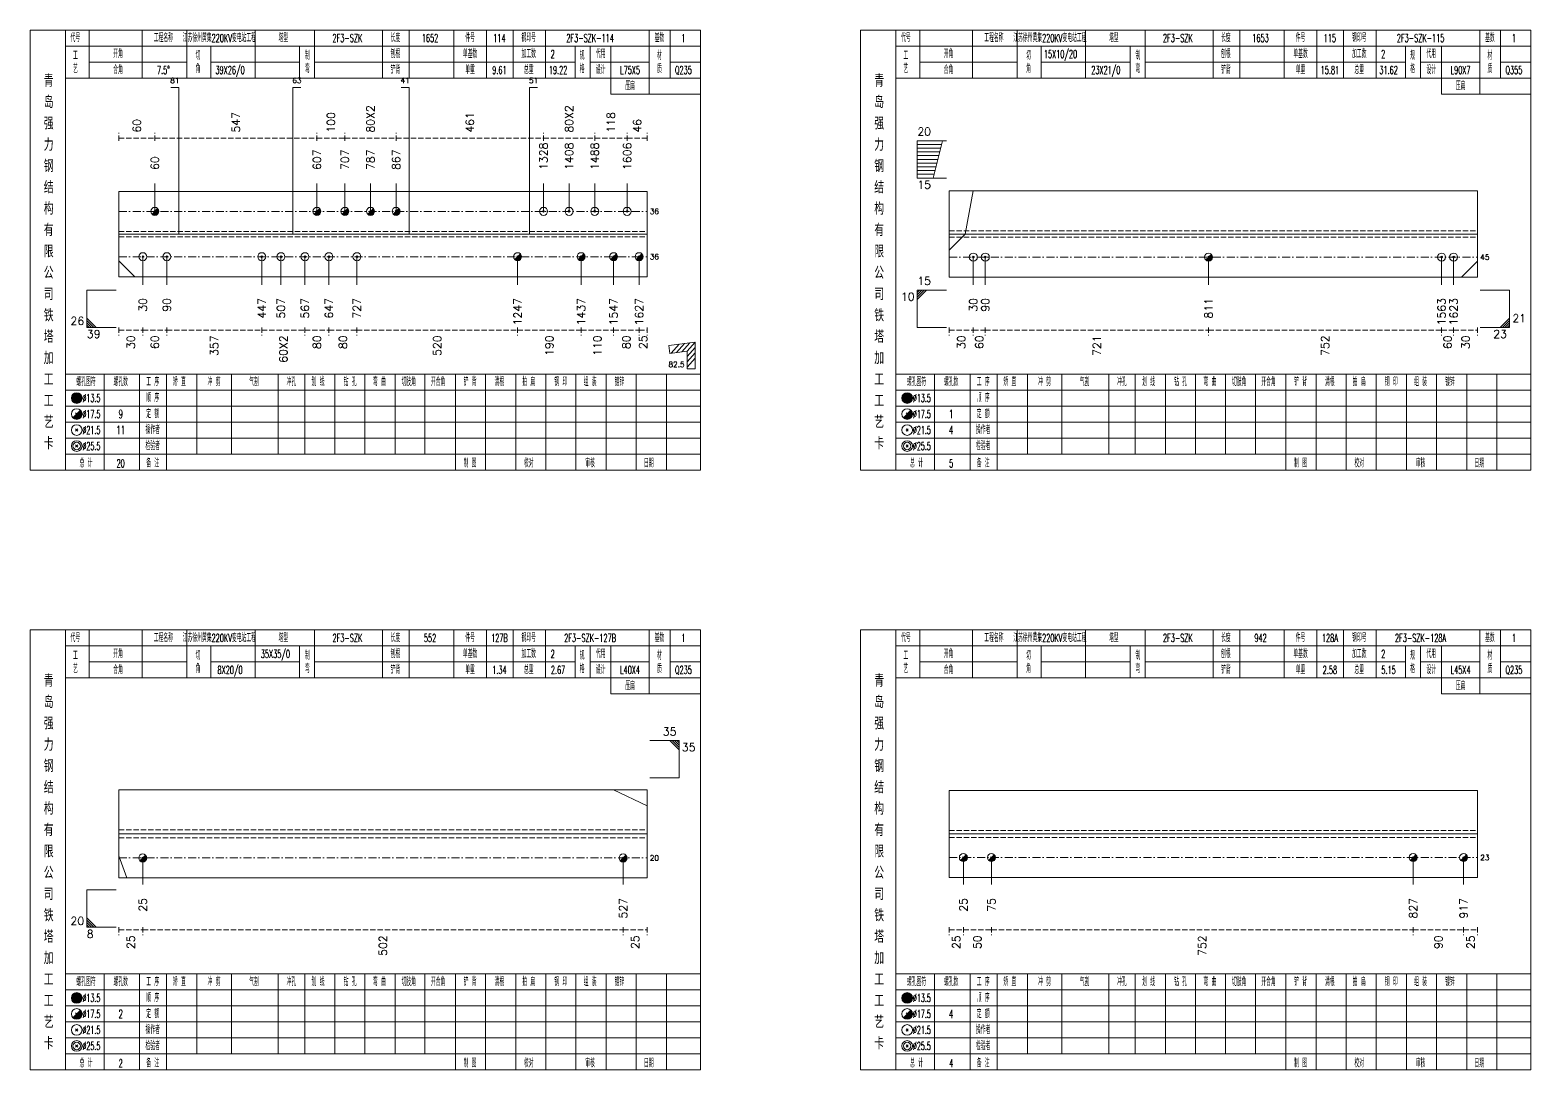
# Model space of a CAD drawing. Extents: x 0 to 4623, y -1159 to 4890.
# Drawn here: x 4048 to 4611, y 4500 to 4890 of the extents above; entities that cross this region are included whole.
import ezdxf
from ezdxf.enums import TextEntityAlignment as Align

# ---------------------------------------------------------------- set-up
doc = ezdxf.new("R2010")
doc.units = 0
doc.header["$MEASUREMENT"] = 0
doc.linetypes.add('一点画线', pattern=[5.2, 3, -1, 0.2, -1])
doc.linetypes.add('虚线', pattern=[2.75, 2, -0.75])
doc.layers.get('0').update_dxf_attribs({"linetype": 'CONTINUOUS', "lineweight": 25})
for name, color, linetype, lineweight in [('1', 7, 'CONTINUOUS', 25), ('2', 7, 'CONTINUOUS', 25), ('4', 7, 'CONTINUOUS', 25), ('5', 7, 'CONTINUOUS', 25)]:
    doc.layers.add(name, color=color, linetype=linetype, lineweight=lineweight)
doc.styles.get("Standard").update_dxf_attribs({"font": 'simplex.shx', "width": 0.7, "height": 3, "bigfont": 'gbhzfs.shx'})

# ---------------------------------------------------------------- blocks, each defined once
blk = doc.blocks.new('孔17.5')
at = {"layer": '5', "color": 7, "linetype": 'Continuous', "lineweight": 13}
for p, q in [((-0.707, -0.707), (0.707, 0.707)), ((-0.2, 0.2), (0.2, -0.2))]:
    blk.add_line(p, q, dxfattribs=at)
blk.add_circle((0, 0), 1, dxfattribs=at)
for radius in [0.9, 0.8, 0.7, 0.6, 0.5, 0.4, 0.3, 0.2, 0.1]:
    blk.add_arc((0, 0), radius, 225, 45, dxfattribs=at)
blk = doc.blocks.new('孔21.5')
at = {"layer": '5', "color": 7, "linetype": 'Continuous', "lineweight": 13}
for p, q in [((-0.2, -0.2), (0.2, 0.2)), ((-0.2, 0.2), (0.2, -0.2))]:
    blk.add_line(p, q, dxfattribs=at)
blk.add_circle((0, 0), 1, dxfattribs=at)

msp = doc.modelspace()

# ---------------------------------------------------------------- linework, layer by layer
at = {"color": 8, "linetype": '虚线', "lineweight": 9}
for p, q in [((4081.5, 4848.5), (4081.5, 4851.5)), ((4095, 4848.5), (4095, 4851.5)), ((4095, 4848.5), (4095, 4851.5)), ((4155.797, 4848.5), (4155.797, 4851.5)), ((4155.797, 4848.5), (4155.797, 4851.5)), ((4166.28, 4848.5), (4166.28, 4851.5)), ((4166.28, 4848.5), (4166.28, 4851.5)), ((4185.467, 4848.5), (4185.467, 4851.5)), ((4185.467, 4848.5), (4185.467, 4851.5)), ((4240.747, 4848.5), (4240.747, 4851.5)), ((4240.747, 4848.5), (4240.747, 4851.5)), ((4259.934, 4848.5), (4259.934, 4851.5)), ((4259.934, 4848.5), (4259.934, 4851.5)), ((4272.1, 4848.5), (4272.1, 4851.5)), ((4272.1, 4848.5), (4272.1, 4851.5)), ((4279.6, 4848.5), (4279.6, 4851.5)), ((4081.5, 4849.5), (4095, 4849.5)), ((4095, 4849.5), (4155.797, 4849.5)), ((4155.797, 4849.5), (4166.28, 4849.5)), ((4166.28, 4849.5), (4185.467, 4849.5)), ((4185.467, 4849.5), (4240.747, 4849.5)), ((4240.747, 4849.5), (4259.934, 4849.5)), ((4259.934, 4849.5), (4272.1, 4849.5)), ((4272.1, 4849.5), (4279.6, 4849.5)), ((4081.5, 4778.5), (4081.5, 4775.5)), ((4090.5, 4778.5), (4090.5, 4775.5)), ((4090.5, 4778.5), (4090.5, 4775.5)), ((4099.5, 4778.5), (4099.5, 4775.5)), ((4099.5, 4778.5), (4099.5, 4775.5)), ((4135.102, 4778.5), (4135.102, 4775.5)), ((4135.102, 4778.5), (4135.102, 4775.5)), ((4151.297, 4778.5), (4151.297, 4775.5)), ((4151.297, 4778.5), (4151.297, 4775.5)), ((4160.297, 4778.5), (4160.297, 4775.5)), ((4160.297, 4778.5), (4160.297, 4775.5)), ((4170.78, 4778.5), (4170.78, 4775.5)), ((4170.78, 4778.5), (4170.78, 4775.5)), ((4231.034, 4778.5), (4231.034, 4775.5)), ((4231.034, 4778.5), (4231.034, 4775.5)), ((4254.841, 4778.5), (4254.841, 4775.5)), ((4254.841, 4778.5), (4254.841, 4775.5)), ((4267.009, 4778.5), (4267.009, 4775.5)), ((4267.009, 4778.5), (4267.009, 4775.5)), ((4276.6, 4778.5), (4276.6, 4775.5)), ((4276.6, 4778.5), (4276.6, 4775.5)), ((4279.6, 4778.5), (4279.6, 4775.5)), ((4392.9, 4778.5), (4392.9, 4775.5)), ((4401.9, 4778.5), (4401.9, 4775.5)), ((4401.9, 4778.5), (4401.9, 4775.5)), ((4406.4, 4778.5), (4406.4, 4775.5)), ((4406.4, 4778.5), (4406.4, 4775.5)), ((4490.092, 4778.5), (4490.092, 4775.5)), ((4490.092, 4778.5), (4490.092, 4775.5)), ((4577.5, 4778.5), (4577.5, 4775.5)), ((4577.5, 4778.5), (4577.5, 4775.5)), ((4582, 4778.5), (4582, 4775.5)), ((4582, 4778.5), (4582, 4775.5)), ((4591, 4778.5), (4591, 4775.5)), ((4081.5, 4777.5), (4090.5, 4777.5)), ((4090.5, 4777.5), (4099.5, 4777.5)), ((4099.5, 4777.5), (4135.102, 4777.5)), ((4135.102, 4777.5), (4151.297, 4777.5)), ((4151.297, 4777.5), (4160.297, 4777.5)), ((4160.297, 4777.5), (4170.78, 4777.5)), ((4170.78, 4777.5), (4231.034, 4777.5)), ((4231.034, 4777.5), (4254.841, 4777.5)), ((4254.841, 4777.5), (4267.009, 4777.5)), ((4267.009, 4777.5), (4276.6, 4777.5)), ((4276.6, 4777.5), (4279.6, 4777.5)), ((4392.9, 4777.5), (4401.9, 4777.5)), ((4401.9, 4777.5), (4406.4, 4777.5)), ((4406.4, 4777.5), (4490.092, 4777.5)), ((4490.092, 4777.5), (4577.5, 4777.5)), ((4577.5, 4777.5), (4582, 4777.5)), ((4582, 4777.5), (4591, 4777.5)), ((4081.5, 4553.5), (4081.5, 4550.5)), ((4090.472, 4553.5), (4090.472, 4550.5)), ((4090.472, 4553.5), (4090.472, 4550.5)), ((4270.6, 4553.5), (4270.6, 4550.5)), ((4270.6, 4553.5), (4270.6, 4550.5)), ((4279.6, 4553.5), (4279.6, 4550.5)), ((4392.9, 4553.5), (4392.9, 4550.5)), ((4398.157, 4553.5), (4398.157, 4550.5)), ((4398.157, 4553.5), (4398.157, 4550.5)), ((4408.672, 4553.5), (4408.672, 4550.5)), ((4408.672, 4553.5), (4408.672, 4550.5)), ((4566.816, 4553.5), (4566.816, 4550.5)), ((4566.816, 4553.5), (4566.816, 4550.5)), ((4585.743, 4553.5), (4585.743, 4550.5)), ((4585.743, 4553.5), (4585.743, 4550.5)), ((4591, 4553.5), (4591, 4550.5)), ((4081.5, 4552.5), (4090.472, 4552.5)), ((4090.472, 4552.5), (4270.6, 4552.5)), ((4270.6, 4552.5), (4279.6, 4552.5)), ((4392.9, 4552.5), (4398.157, 4552.5)), ((4398.157, 4552.5), (4408.672, 4552.5)), ((4408.672, 4552.5), (4566.816, 4552.5)), ((4566.816, 4552.5), (4585.743, 4552.5)), ((4585.743, 4552.5), (4591, 4552.5))]:
    msp.add_line(p, q, dxfattribs=at)
at = {"color": 7, "linetype": 'Continuous', "lineweight": 13}
for p, q in [((4380.9, 4848.5), (4391.9, 4848.5)), ((4380.9, 4834.5), (4380.9, 4848.5)), ((4380.9, 4847.1), (4390.05, 4847.1)), ((4386.9, 4834.5), (4390.4, 4848.5)), ((4380.9, 4845.7), (4389.7, 4845.7)), ((4380.9, 4844.3), (4389.35, 4844.3)), ((4380.9, 4842.9), (4389, 4842.9)), ((4380.9, 4841.5), (4388.65, 4841.5)), ((4380.9, 4840.1), (4388.3, 4840.1)), ((4380.9, 4838.7), (4387.95, 4838.7)), ((4380.9, 4837.3), (4387.6, 4837.3)), ((4380.9, 4835.9), (4387.25, 4835.9)), ((4380.9, 4834.5), (4391.9, 4834.5)), ((4095, 4822), (4095, 4832.5)), ((4155.797, 4822), (4155.797, 4832.5)), ((4166.28, 4822), (4166.28, 4832.5)), ((4175.873, 4822), (4175.873, 4832.5)), ((4185.467, 4822), (4185.467, 4832.5)), ((4240.747, 4822), (4240.747, 4832.5)), ((4250.341, 4822), (4250.341, 4832.5)), ((4259.934, 4822), (4259.934, 4832.5)), ((4272.1, 4822), (4272.1, 4832.5)), ((4398.9, 4813.5), (4401.9, 4829.667)), ((4392.9, 4807.5), (4398.9, 4813.5)), ((4081.5, 4803.5), (4087.5, 4797.5)), ((4090.5, 4805), (4090.5, 4794.5)), ((4099.5, 4805), (4099.5, 4794.5)), ((4135.102, 4805), (4135.102, 4794.5)), ((4142.297, 4805), (4142.297, 4794.5)), ((4151.297, 4805), (4151.297, 4794.5)), ((4160.297, 4805), (4160.297, 4794.5)), ((4170.78, 4805), (4170.78, 4794.5)), ((4231.034, 4805), (4231.034, 4794.5)), ((4254.841, 4805), (4254.841, 4794.5)), ((4267.009, 4805), (4267.009, 4794.5)), ((4276.6, 4805), (4276.6, 4794.5)), ((4401.9, 4804.833), (4401.9, 4794.5)), ((4406.4, 4804.833), (4406.4, 4794.5)), ((4490.092, 4804.833), (4490.092, 4794.5)), ((4577.5, 4804.833), (4577.5, 4794.5)), ((4582, 4804.833), (4582, 4794.5)), ((4591, 4803.333), (4585, 4797.333)), ((4069.5, 4792.5), (4080.5, 4792.5)), ((4069.5, 4792.5), (4069.5, 4778.5)), ((4380.9, 4792.5), (4391.9, 4792.5)), ((4380.9, 4792.5), (4380.9, 4778.5)), ((4381.775, 4792.5), (4380.9, 4791.625)), ((4382.65, 4792.5), (4380.9, 4790.75)), ((4383.525, 4792.5), (4380.9, 4789.875)), ((4384.4, 4792.5), (4380.9, 4789)), ((4603, 4792.5), (4592, 4792.5)), ((4603, 4792.5), (4603, 4778.5)), ((4073, 4778.5), (4069.5, 4782)), ((4072.125, 4778.5), (4069.5, 4781.125)), ((4071.25, 4778.5), (4069.5, 4780.25)), ((4070.375, 4778.5), (4069.5, 4779.375)), ((4069.5, 4778.5), (4080.5, 4778.5)), ((4380.9, 4778.5), (4391.9, 4778.5)), ((4603, 4778.5), (4592, 4778.5)), ((4599.5, 4778.5), (4603, 4782)), ((4600.375, 4778.5), (4603, 4781.125)), ((4601.25, 4778.5), (4603, 4780.25)), ((4602.125, 4778.5), (4603, 4779.375)), ((4291.6, 4623.5), (4280.6, 4623.5)), ((4288.1, 4623.5), (4291.6, 4620)), ((4288.975, 4623.5), (4291.6, 4620.875)), ((4289.85, 4623.5), (4291.6, 4621.75)), ((4290.725, 4623.5), (4291.6, 4622.625)), ((4291.6, 4609.5), (4291.6, 4623.5)), ((4291.6, 4609.5), (4280.6, 4609.5)), ((4279.6, 4599), (4267.039, 4605)), ((4081.5, 4580.25), (4084.5, 4572)), ((4090.472, 4579.5), (4090.472, 4569.5)), ((4270.6, 4579.5), (4270.6, 4569.5)), ((4398.157, 4579.667), (4398.157, 4569.5)), ((4408.672, 4579.667), (4408.672, 4569.5)), ((4566.816, 4579.667), (4566.816, 4569.5)), ((4585.743, 4579.667), (4585.743, 4569.5)), ((4069.5, 4567.5), (4080.5, 4567.5)), ((4069.5, 4567.5), (4069.5, 4553.5)), ((4073, 4553.5), (4069.5, 4557)), ((4072.125, 4553.5), (4069.5, 4556.125)), ((4071.25, 4553.5), (4069.5, 4555.25)), ((4070.375, 4553.5), (4069.5, 4554.375)), ((4069.5, 4553.5), (4080.5, 4553.5))]:
    msp.add_line(p, q, dxfattribs=at)
at = {"color": 7, "linetype": 'Continuous', "lineweight": 18}
for p, q in [((4081.5, 4829.5), (4081.5, 4797.5)), ((4081.5, 4829.5), (4279.6, 4829.5)), ((4279.6, 4829.5), (4279.6, 4797.5)), ((4392.9, 4829.667), (4392.9, 4797.333)), ((4392.9, 4829.667), (4591, 4829.667)), ((4591, 4829.667), (4591, 4797.333)), ((4081.5, 4813.5), (4279.6, 4813.5)), ((4392.9, 4813.5), (4591, 4813.5)), ((4081.5, 4605), (4081.5, 4572)), ((4081.5, 4605), (4279.6, 4605)), ((4279.6, 4605), (4279.6, 4572)), ((4392.9, 4604.833), (4392.9, 4572.167)), ((4392.9, 4604.833), (4591, 4604.833)), ((4591, 4604.833), (4591, 4572.167)), ((4081.5, 4588.5), (4279.6, 4588.5)), ((4392.9, 4588.5), (4591, 4588.5))]:
    msp.add_line(p, q, dxfattribs=at)
at = {"color": 3, "linetype": '一点画线', "lineweight": 13}
for p, q in [((4081.5, 4822), (4279.6, 4822)), ((4081.5, 4805), (4279.6, 4805)), ((4392.9, 4804.833), (4591, 4804.833)), ((4081.5, 4579.5), (4279.6, 4579.5)), ((4392.9, 4579.667), (4591, 4579.667))]:
    msp.add_line(p, q, dxfattribs=at)
at = {"color": 1, "linetype": '虚线', "lineweight": 18}
for p, q in [((4081.5, 4814.5), (4279.6, 4814.5)), ((4081.5, 4812.5), (4279.6, 4812.5)), ((4392.9, 4814.667), (4591, 4814.667)), ((4392.9, 4812.333), (4591, 4812.333)), ((4081.5, 4590), (4279.6, 4590)), ((4081.5, 4587), (4279.6, 4587)), ((4392.9, 4589.833), (4591, 4589.833)), ((4392.9, 4587.167), (4591, 4587.167))]:
    msp.add_line(p, q, dxfattribs=at)
at = {"layer": '1', "color": 7, "linetype": 'Continuous', "lineweight": 18}
for p, q in [((4081.5, 4797.5), (4279.6, 4797.5)), ((4392.9, 4797.333), (4591, 4797.333)), ((4081.5, 4572), (4279.6, 4572)), ((4392.9, 4572.167), (4591, 4572.167))]:
    msp.add_line(p, q, dxfattribs=at)
at = {"layer": '2', "color": 7, "linetype": 'Continuous', "lineweight": 13}
for p, q in [((4104, 4868.5), (4101, 4868.5)), ((4104, 4813.5), (4104, 4868.5)), ((4146.797, 4813.5), (4146.797, 4868.5)), ((4146.797, 4868.5), (4149.797, 4868.5)), ((4190.383, 4868.5), (4187.383, 4868.5)), ((4190.383, 4813.5), (4190.383, 4868.5)), ((4235.534, 4813.5), (4235.534, 4868.5)), ((4235.534, 4868.5), (4238.534, 4868.5)), ((4297.6, 4773), (4287.686, 4771.695)), ((4292.617, 4769.318), (4295.617, 4772.739)), ((4294.6, 4769.579), (4297.6, 4773)), ((4297.6, 4763), (4297.6, 4773)), ((4287.686, 4771.695), (4288.077, 4768.72)), ((4288.077, 4768.72), (4294.6, 4769.579)), ((4288.651, 4768.796), (4291.651, 4772.217)), ((4290.634, 4769.057), (4293.634, 4772.478)), ((4294.6, 4767.579), (4297.6, 4771)), ((4294.6, 4769.579), (4294.6, 4763)), ((4294.6, 4765.579), (4297.6, 4769)), ((4294.6, 4763.579), (4297.6, 4767)), ((4294.6, 4763), (4297.6, 4763))]:
    msp.add_line(p, q, dxfattribs=at)
at = {"layer": '4', "color": 1, "linetype": 'Continuous', "lineweight": 18}
for p, q in [((4061.5, 4725), (4061.5, 4890)), ((4070.4, 4872), (4070.4, 4890)), ((4090.2, 4872), (4090.2, 4890)), ((4107, 4872), (4107, 4890)), ((4132.6, 4872), (4132.6, 4890)), ((4154.9, 4872), (4154.9, 4890)), ((4180.4, 4872), (4180.4, 4890)), ((4190.4, 4872), (4190.4, 4890)), ((4207.1, 4872), (4207.1, 4890)), ((4219.3, 4872), (4219.3, 4890)), ((4229.3, 4872), (4229.3, 4890)), ((4241.5, 4872), (4241.5, 4890)), ((4280.4, 4866), (4280.4, 4890)), ((4288.2, 4872), (4288.2, 4890)), ((4372.9, 4725), (4372.9, 4890)), ((4381.8, 4872), (4381.8, 4890)), ((4401.6, 4872), (4401.6, 4890)), ((4418.4, 4872), (4418.4, 4890)), ((4444, 4872), (4444, 4890)), ((4466.3, 4872), (4466.3, 4890)), ((4491.8, 4872), (4491.8, 4890)), ((4501.8, 4872), (4501.8, 4890)), ((4518.5, 4872), (4518.5, 4890)), ((4530.7, 4872), (4530.7, 4890)), ((4540.7, 4872), (4540.7, 4890)), ((4552.9, 4872), (4552.9, 4890)), ((4591.8, 4866), (4591.8, 4890)), ((4599.6, 4872), (4599.6, 4890)), ((4061.5, 4884), (4299.6, 4884)), ((4116, 4872), (4116, 4884)), ((4149.3, 4872), (4149.3, 4884)), ((4252.6, 4872), (4252.6, 4884)), ((4258.2, 4872), (4258.2, 4884)), ((4266, 4866), (4266, 4884)), ((4372.9, 4884), (4611, 4884)), ((4427.4, 4872), (4427.4, 4884)), ((4460.7, 4872), (4460.7, 4884)), ((4564, 4872), (4564, 4884)), ((4569.6, 4872), (4569.6, 4884)), ((4577.4, 4866), (4577.4, 4884)), ((4070.4, 4878), (4107, 4878)), ((4116, 4878), (4149.3, 4878)), ((4154.9, 4878), (4252.6, 4878)), ((4258.2, 4878), (4280.4, 4878)), ((4288.2, 4878), (4299.6, 4878)), ((4381.8, 4878), (4418.4, 4878)), ((4427.4, 4878), (4460.7, 4878)), ((4466.3, 4878), (4564, 4878)), ((4569.6, 4878), (4591.8, 4878)), ((4599.6, 4878), (4611, 4878)), ((4061.5, 4872), (4299.6, 4872)), ((4372.9, 4872), (4611, 4872)), ((4266, 4866), (4299.6, 4866)), ((4577.4, 4866), (4611, 4866)), ((4061.5, 4761), (4299.6, 4761)), ((4076, 4725), (4076, 4761)), ((4089.3, 4725), (4089.3, 4761)), ((4099.4, 4725), (4099.4, 4761)), ((4110.8, 4731), (4110.8, 4761)), ((4123.7, 4731), (4123.7, 4761)), ((4141.3, 4731), (4141.3, 4761)), ((4151.2, 4731), (4151.2, 4761)), ((4162.5, 4731), (4162.5, 4761)), ((4173.8, 4731), (4173.8, 4761)), ((4185.1, 4731), (4185.1, 4761)), ((4196.3, 4731), (4196.3, 4761)), ((4207.7, 4731), (4207.7, 4761)), ((4219, 4731), (4219, 4761)), ((4230.3, 4731), (4230.3, 4761)), ((4241.6, 4731), (4241.6, 4761)), ((4252.9, 4731), (4252.9, 4761)), ((4264.2, 4731), (4264.2, 4761)), ((4275.5, 4731), (4275.5, 4761)), ((4286.8, 4731), (4286.8, 4761)), ((4372.9, 4761), (4611, 4761)), ((4387.4, 4725), (4387.4, 4761)), ((4400.7, 4725), (4400.7, 4761)), ((4410.8, 4725), (4410.8, 4761)), ((4422.2, 4731), (4422.2, 4761)), ((4435.1, 4731), (4435.1, 4761)), ((4452.7, 4731), (4452.7, 4761)), ((4462.6, 4731), (4462.6, 4761)), ((4473.9, 4731), (4473.9, 4761)), ((4485.2, 4731), (4485.2, 4761)), ((4496.5, 4731), (4496.5, 4761)), ((4507.7, 4731), (4507.7, 4761)), ((4519.1, 4731), (4519.1, 4761)), ((4530.4, 4731), (4530.4, 4761)), ((4541.7, 4731), (4541.7, 4761)), ((4553, 4731), (4553, 4761)), ((4564.3, 4731), (4564.3, 4761)), ((4575.6, 4731), (4575.6, 4761)), ((4586.9, 4731), (4586.9, 4761)), ((4598.2, 4731), (4598.2, 4761)), ((4061.5, 4755), (4299.6, 4755)), ((4372.9, 4755), (4611, 4755)), ((4061.5, 4749), (4299.6, 4749)), ((4372.9, 4749), (4611, 4749)), ((4061.5, 4743), (4299.6, 4743)), ((4372.9, 4743), (4611, 4743)), ((4061.5, 4737), (4299.6, 4737)), ((4372.9, 4737), (4611, 4737)), ((4061.5, 4731), (4299.6, 4731)), ((4207.7, 4725), (4207.7, 4731)), ((4219, 4725), (4219, 4731)), ((4230.3, 4725), (4230.3, 4731)), ((4241.6, 4725), (4241.6, 4731)), ((4252.9, 4725), (4252.9, 4731)), ((4264.2, 4725), (4264.2, 4731)), ((4275.5, 4725), (4275.5, 4731)), ((4286.8, 4725), (4286.8, 4731)), ((4372.9, 4731), (4611, 4731)), ((4519.1, 4725), (4519.1, 4731)), ((4530.4, 4725), (4530.4, 4731)), ((4541.7, 4725), (4541.7, 4731)), ((4553, 4725), (4553, 4731)), ((4564.3, 4725), (4564.3, 4731)), ((4575.6, 4725), (4575.6, 4731)), ((4586.9, 4725), (4586.9, 4731)), ((4598.2, 4725), (4598.2, 4731)), ((4061.5, 4500), (4061.5, 4665)), ((4070.4, 4647), (4070.4, 4665)), ((4090.2, 4647), (4090.2, 4665)), ((4107, 4647), (4107, 4665)), ((4132.6, 4647), (4132.6, 4665)), ((4154.9, 4647), (4154.9, 4665)), ((4180.4, 4647), (4180.4, 4665)), ((4190.4, 4647), (4190.4, 4665)), ((4207.1, 4647), (4207.1, 4665)), ((4219.3, 4647), (4219.3, 4665)), ((4229.3, 4647), (4229.3, 4665)), ((4241.5, 4647), (4241.5, 4665)), ((4280.4, 4641), (4280.4, 4665)), ((4288.2, 4647), (4288.2, 4665)), ((4372.9, 4500), (4372.9, 4665)), ((4381.8, 4647), (4381.8, 4665)), ((4401.6, 4647), (4401.6, 4665)), ((4418.4, 4647), (4418.4, 4665)), ((4444, 4647), (4444, 4665)), ((4466.3, 4647), (4466.3, 4665)), ((4491.8, 4647), (4491.8, 4665)), ((4501.8, 4647), (4501.8, 4665)), ((4518.5, 4647), (4518.5, 4665)), ((4530.7, 4647), (4530.7, 4665)), ((4540.7, 4647), (4540.7, 4665)), ((4552.9, 4647), (4552.9, 4665)), ((4591.8, 4641), (4591.8, 4665)), ((4599.6, 4647), (4599.6, 4665)), ((4061.5, 4659), (4299.6, 4659)), ((4116, 4647), (4116, 4659)), ((4149.3, 4647), (4149.3, 4659)), ((4252.6, 4647), (4252.6, 4659)), ((4258.2, 4647), (4258.2, 4659)), ((4266, 4641), (4266, 4659)), ((4372.9, 4659), (4611, 4659)), ((4427.4, 4647), (4427.4, 4659)), ((4460.7, 4647), (4460.7, 4659)), ((4564, 4647), (4564, 4659)), ((4569.6, 4647), (4569.6, 4659)), ((4577.4, 4641), (4577.4, 4659)), ((4070.4, 4653), (4107, 4653)), ((4116, 4653), (4149.3, 4653)), ((4154.9, 4653), (4252.6, 4653)), ((4258.2, 4653), (4280.4, 4653)), ((4288.2, 4653), (4299.6, 4653)), ((4381.8, 4653), (4418.4, 4653)), ((4427.4, 4653), (4460.7, 4653)), ((4466.3, 4653), (4564, 4653)), ((4569.6, 4653), (4591.8, 4653)), ((4599.6, 4653), (4611, 4653)), ((4061.5, 4647), (4299.6, 4647)), ((4372.9, 4647), (4611, 4647)), ((4266, 4641), (4299.6, 4641)), ((4577.4, 4641), (4611, 4641)), ((4061.5, 4536), (4299.6, 4536)), ((4076, 4500), (4076, 4536)), ((4089.3, 4500), (4089.3, 4536)), ((4099.4, 4500), (4099.4, 4536)), ((4110.8, 4506), (4110.8, 4536)), ((4123.7, 4506), (4123.7, 4536)), ((4141.3, 4506), (4141.3, 4536)), ((4151.2, 4506), (4151.2, 4536)), ((4162.5, 4506), (4162.5, 4536)), ((4173.8, 4506), (4173.8, 4536)), ((4185.1, 4506), (4185.1, 4536)), ((4196.3, 4506), (4196.3, 4536)), ((4207.7, 4506), (4207.7, 4536)), ((4219, 4506), (4219, 4536)), ((4230.3, 4506), (4230.3, 4536)), ((4241.6, 4506), (4241.6, 4536)), ((4252.9, 4506), (4252.9, 4536)), ((4264.2, 4506), (4264.2, 4536)), ((4275.5, 4506), (4275.5, 4536)), ((4286.8, 4506), (4286.8, 4536)), ((4372.9, 4536), (4611, 4536)), ((4387.4, 4500), (4387.4, 4536)), ((4400.7, 4500), (4400.7, 4536)), ((4410.8, 4500), (4410.8, 4536)), ((4422.2, 4506), (4422.2, 4536)), ((4435.1, 4506), (4435.1, 4536)), ((4452.7, 4506), (4452.7, 4536)), ((4462.6, 4506), (4462.6, 4536)), ((4473.9, 4506), (4473.9, 4536)), ((4485.2, 4506), (4485.2, 4536)), ((4496.5, 4506), (4496.5, 4536)), ((4507.7, 4506), (4507.7, 4536)), ((4519.1, 4506), (4519.1, 4536)), ((4530.4, 4506), (4530.4, 4536)), ((4541.7, 4506), (4541.7, 4536)), ((4553, 4506), (4553, 4536)), ((4564.3, 4506), (4564.3, 4536)), ((4575.6, 4506), (4575.6, 4536)), ((4586.9, 4506), (4586.9, 4536)), ((4598.2, 4506), (4598.2, 4536)), ((4061.5, 4530), (4299.6, 4530)), ((4372.9, 4530), (4611, 4530)), ((4061.5, 4524), (4299.6, 4524)), ((4372.9, 4524), (4611, 4524)), ((4061.5, 4518), (4299.6, 4518)), ((4372.9, 4518), (4611, 4518)), ((4061.5, 4512), (4299.6, 4512)), ((4372.9, 4512), (4611, 4512)), ((4061.5, 4506), (4299.6, 4506)), ((4207.7, 4500), (4207.7, 4506)), ((4219, 4500), (4219, 4506)), ((4230.3, 4500), (4230.3, 4506)), ((4241.6, 4500), (4241.6, 4506)), ((4252.9, 4500), (4252.9, 4506)), ((4264.2, 4500), (4264.2, 4506)), ((4275.5, 4500), (4275.5, 4506)), ((4286.8, 4500), (4286.8, 4506)), ((4372.9, 4506), (4611, 4506)), ((4519.1, 4500), (4519.1, 4506)), ((4530.4, 4500), (4530.4, 4506)), ((4541.7, 4500), (4541.7, 4506)), ((4553, 4500), (4553, 4506)), ((4564.3, 4500), (4564.3, 4506)), ((4575.6, 4500), (4575.6, 4506)), ((4586.9, 4500), (4586.9, 4506)), ((4598.2, 4500), (4598.2, 4506))]:
    msp.add_line(p, q, dxfattribs=at)
at = {"layer": '4', "color": 7, "linetype": 'Continuous', "lineweight": 13}
for p, q in [((4065.5, 4751.8), (4065.9, 4752.2)), ((4065.9, 4751.8), (4065.5, 4752.2)), ((4376.9, 4751.8), (4377.3, 4752.2)), ((4377.3, 4751.8), (4376.9, 4752.2)), ((4064.286, 4744.586), (4067.114, 4747.414)), ((4065.3, 4746.4), (4066.1, 4745.6)), ((4375.686, 4744.586), (4378.514, 4747.414)), ((4376.7, 4746.4), (4377.5, 4745.6)), ((4065.3, 4739.6), (4066.1, 4740.4)), ((4065.3, 4740.4), (4066.1, 4739.6)), ((4376.7, 4739.6), (4377.5, 4740.4)), ((4376.7, 4740.4), (4377.5, 4739.6)), ((4065.3, 4733.6), (4066.1, 4734.4)), ((4065.3, 4734.4), (4066.1, 4733.6)), ((4376.7, 4733.6), (4377.5, 4734.4)), ((4376.7, 4734.4), (4377.5, 4733.6)), ((4065.5, 4526.8), (4065.9, 4527.2)), ((4065.9, 4526.8), (4065.5, 4527.2)), ((4376.9, 4526.8), (4377.3, 4527.2)), ((4377.3, 4526.8), (4376.9, 4527.2)), ((4064.286, 4519.586), (4067.114, 4522.414)), ((4065.3, 4521.4), (4066.1, 4520.6)), ((4375.686, 4519.586), (4378.514, 4522.414)), ((4376.7, 4521.4), (4377.5, 4520.6)), ((4065.3, 4514.6), (4066.1, 4515.4)), ((4065.3, 4515.4), (4066.1, 4514.6)), ((4376.7, 4514.6), (4377.5, 4515.4)), ((4376.7, 4515.4), (4377.5, 4514.6)), ((4065.3, 4508.6), (4066.1, 4509.4)), ((4065.3, 4509.4), (4066.1, 4508.6)), ((4376.7, 4508.6), (4377.5, 4509.4)), ((4376.7, 4509.4), (4377.5, 4508.6))]:
    msp.add_line(p, q, dxfattribs=at)
at = {"layer": '4', "color": 1, "linetype": 'Continuous', "lineweight": 18}
for points in [[(4048.2, 4890), (4048.2, 4725), (4299.6, 4725), (4299.6, 4890)], [(4359.6, 4890), (4359.6, 4725), (4611, 4725), (4611, 4890)], [(4048.2, 4665), (4048.2, 4500), (4299.6, 4500), (4299.6, 4665)], [(4359.6, 4665), (4359.6, 4500), (4611, 4500), (4611, 4665)]]:
    msp.add_lwpolyline(points, close=True, dxfattribs=at)
at = {"layer": '4', "color": 7, "linetype": 'Continuous', "lineweight": 13}
for centre, radius in [((4065.7, 4752), 2), ((4065.7, 4752), 1.8), ((4065.7, 4752), 1.6), ((4065.7, 4752), 1.4), ((4065.7, 4752), 1.2), ((4065.7, 4752), 1), ((4065.7, 4752), 0.8), ((4065.7, 4752), 0.6), ((4065.7, 4752), 0.4), ((4065.7, 4752), 0.2), ((4377.1, 4752), 2), ((4377.1, 4752), 1.8), ((4377.1, 4752), 1.6), ((4377.1, 4752), 1.4), ((4377.1, 4752), 1.2), ((4377.1, 4752), 1), ((4377.1, 4752), 0.8), ((4377.1, 4752), 0.6), ((4377.1, 4752), 0.4), ((4377.1, 4752), 0.2), ((4065.7, 4746), 2), ((4377.1, 4746), 2), ((4065.7, 4740), 2), ((4377.1, 4740), 2), ((4065.7, 4734), 2), ((4065.7, 4734), 1.4), ((4377.1, 4734), 2), ((4377.1, 4734), 1.4), ((4065.7, 4527), 2), ((4065.7, 4527), 1.8), ((4065.7, 4527), 1.6), ((4065.7, 4527), 1.4), ((4065.7, 4527), 1.2), ((4065.7, 4527), 1), ((4065.7, 4527), 0.8), ((4065.7, 4527), 0.6), ((4065.7, 4527), 0.4), ((4065.7, 4527), 0.2), ((4377.1, 4527), 2), ((4377.1, 4527), 1.8), ((4377.1, 4527), 1.6), ((4377.1, 4527), 1.4), ((4377.1, 4527), 1.2), ((4377.1, 4527), 1), ((4377.1, 4527), 0.8), ((4377.1, 4527), 0.6), ((4377.1, 4527), 0.4), ((4377.1, 4527), 0.2), ((4065.7, 4521), 2), ((4377.1, 4521), 2), ((4065.7, 4515), 2), ((4377.1, 4515), 2), ((4065.7, 4509), 2), ((4065.7, 4509), 1.4), ((4377.1, 4509), 2), ((4377.1, 4509), 1.4)]:
    msp.add_circle(centre, radius, dxfattribs=at)
for centre, radius in [((4065.7, 4746), 1.8), ((4065.7, 4746), 1.6), ((4065.7, 4746), 1.4), ((4065.7, 4746), 1.2), ((4065.7, 4746), 1), ((4065.7, 4746), 0.8), ((4065.7, 4746), 0.6), ((4065.7, 4746), 0.4), ((4065.7, 4746), 0.2), ((4377.1, 4746), 1.8), ((4377.1, 4746), 1.6), ((4377.1, 4746), 1.4), ((4377.1, 4746), 1.2), ((4377.1, 4746), 1), ((4377.1, 4746), 0.8), ((4377.1, 4746), 0.6), ((4377.1, 4746), 0.4), ((4377.1, 4746), 0.2), ((4065.7, 4521), 1.8), ((4065.7, 4521), 1.6), ((4065.7, 4521), 1.4), ((4065.7, 4521), 1.2), ((4065.7, 4521), 1), ((4065.7, 4521), 0.8), ((4065.7, 4521), 0.6), ((4065.7, 4521), 0.4), ((4065.7, 4521), 0.2), ((4377.1, 4521), 1.8), ((4377.1, 4521), 1.6), ((4377.1, 4521), 1.4), ((4377.1, 4521), 1.2), ((4377.1, 4521), 1), ((4377.1, 4521), 0.8), ((4377.1, 4521), 0.6), ((4377.1, 4521), 0.4), ((4377.1, 4521), 0.2)]:
    msp.add_arc(centre, radius, 225, 45, dxfattribs=at)

# ---------------------------------------------------------------- block references
at = {"color": 7, "linetype": 'Continuous', "lineweight": 13, "xscale": 1.5, "yscale": 1.5, "zscale": 1.5}
for name, p in [('孔17.5', (4095, 4822)), ('孔17.5', (4155.797, 4822)), ('孔17.5', (4166.28, 4822)), ('孔17.5', (4175.873, 4822)), ('孔17.5', (4185.467, 4822)), ('孔21.5', (4240.747, 4822)), ('孔21.5', (4250.341, 4822)), ('孔21.5', (4259.934, 4822)), ('孔21.5', (4272.1, 4822))]:
    msp.add_blockref(name, p, dxfattribs=at)
at = {"layer": '1', "color": 7, "linetype": 'Continuous', "lineweight": 13, "xscale": 1.5, "yscale": 1.5, "zscale": 1.5}
for name, p in [('孔21.5', (4090.5, 4805)), ('孔21.5', (4099.5, 4805)), ('孔21.5', (4135.102, 4805)), ('孔21.5', (4142.297, 4805)), ('孔21.5', (4151.297, 4805)), ('孔21.5', (4160.297, 4805)), ('孔21.5', (4170.78, 4805)), ('孔17.5', (4231.034, 4805)), ('孔17.5', (4254.841, 4805)), ('孔17.5', (4267.009, 4805)), ('孔17.5', (4276.6, 4805)), ('孔21.5', (4401.9, 4804.833)), ('孔21.5', (4406.4, 4804.833)), ('孔17.5', (4490.092, 4804.833)), ('孔21.5', (4577.5, 4804.833)), ('孔21.5', (4582, 4804.833)), ('孔17.5', (4090.472, 4579.5)), ('孔17.5', (4270.6, 4579.5)), ('孔17.5', (4398.157, 4579.667)), ('孔17.5', (4408.672, 4579.667)), ('孔17.5', (4566.816, 4579.667)), ('孔17.5', (4585.743, 4579.667))]:
    msp.add_blockref(name, p, dxfattribs=at)

# ---------------------------------------------------------------- texts
at = {"color": 8, "linetype": 'Continuous', "lineweight": 9}
for s, p in [('547', (4125.399, 4851.5)), ('100', (4161.039, 4851.5)), ('80X2', (4175.873, 4851.5)), ('461', (4213.107, 4851.5)), ('80X2', (4250.341, 4851.5)), ('118', (4266.017, 4851.5)), ('60', (4088.25, 4851.5)), ('46', (4275.85, 4851.5))]:
    msp.add_text(s, height=3, rotation=90, dxfattribs=at).set_placement(p, align=Align.MIDDLE_LEFT)
at = {"color": 7, "linetype": 'Continuous', "lineweight": 13}
for s, p in [('20', (4380.9, 4849.5)), ('15', (4380.9, 4793.5)), ('21', (4604, 4779.5))]:
    msp.add_text(s, height=3, dxfattribs=at).set_placement(p, align=Align.BOTTOM_LEFT)
for s, p in [('1328', (4240.747, 4837.5)), ('1408', (4250.341, 4837.5)), ('1488', (4259.934, 4837.5)), ('1606', (4272.1, 4837.5)), ('60', (4095, 4837.5)), ('607', (4155.797, 4837.5)), ('707', (4166.28, 4837.5)), ('787', (4175.873, 4837.5)), ('867', (4185.467, 4837.5))]:
    msp.add_text(s, height=3, rotation=90, dxfattribs=at).set_placement(p, align=Align.MIDDLE_LEFT)
for s, p in [('15', (4380.9, 4833.5)), ('39', (4069.5, 4777.5)), ('35', (4292.6, 4622.5)), ('8', (4069.5, 4552.5))]:
    msp.add_text(s, height=3, dxfattribs=at).set_placement(p, align=Align.TOP_LEFT)
for s, p in [('36', (4280.6, 4822)), ('36', (4280.6, 4805)), ('45', (4592, 4804.833)), ('20', (4280.6, 4579.5)), ('23', (4592, 4579.667))]:
    msp.add_text(s, height=2, dxfattribs=at).set_placement(p, align=Align.MIDDLE_LEFT)
for s, p in [('10', (4379.9, 4791.5)), ('23', (4602, 4777.5))]:
    msp.add_text(s, height=3, dxfattribs=at).set_placement(p, align=Align.TOP_RIGHT)
for s, p in [('26', (4068.5, 4778.5)), ('35', (4290.6, 4624.5)), ('20', (4068.5, 4553.5))]:
    msp.add_text(s, height=3, dxfattribs=at).set_placement(p, align=Align.BOTTOM_RIGHT)
at = {"color": 8, "linetype": 'Continuous', "lineweight": 9}
for s, p in [('30', (4086, 4775.5)), ('60', (4095, 4775.5)), ('357', (4117.301, 4775.5)), ('60X2', (4143.2, 4775.5)), ('80', (4155.797, 4775.5)), ('80', (4165.539, 4775.5)), ('520', (4200.907, 4775.5)), ('190', (4242.938, 4775.5)), ('110', (4260.925, 4775.5)), ('80', (4271.804, 4775.5)), ('25', (4278.1, 4775.5)), ('30', (4397.4, 4775.5)), ('60', (4404.15, 4775.5)), ('721', (4448.246, 4775.5)), ('752', (4533.796, 4775.5)), ('60', (4579.75, 4775.5)), ('30', (4586.5, 4775.5)), ('25', (4085.986, 4550.5)), ('502', (4180.536, 4550.5)), ('25', (4275.1, 4550.5)), ('25', (4395.529, 4550.5)), ('50', (4403.415, 4550.5)), ('752', (4487.744, 4550.5)), ('90', (4576.279, 4550.5)), ('25', (4588.371, 4550.5))]:
    msp.add_text(s, height=3, rotation=90, dxfattribs=at).set_placement(p, align=Align.MIDDLE_RIGHT)
at = {"layer": '1', "color": 7, "linetype": 'Continuous', "lineweight": 13}
for s, p in [('30', (4090.5, 4789.5)), ('90', (4099.5, 4789.5)), ('447', (4135.102, 4789.5)), ('507', (4142.297, 4789.5)), ('567', (4151.297, 4789.5)), ('647', (4160.297, 4789.5)), ('727', (4170.78, 4789.5)), ('1247', (4231.034, 4789.5)), ('1437', (4254.841, 4789.5)), ('1547', (4267.009, 4789.5)), ('1627', (4276.6, 4789.5)), ('30', (4401.9, 4789.5)), ('90', (4406.4, 4789.5)), ('811', (4490.092, 4789.5)), ('1563', (4577.5, 4789.5)), ('1623', (4582, 4789.5)), ('25', (4090.472, 4564.5)), ('527', (4270.6, 4564.5)), ('25', (4398.157, 4564.5)), ('75', (4408.672, 4564.5)), ('827', (4566.816, 4564.5)), ('917', (4585.743, 4564.5))]:
    msp.add_text(s, height=3, rotation=90, dxfattribs=at).set_placement(p, align=Align.MIDDLE_RIGHT)
at = {"layer": '2', "color": 7, "linetype": 'Continuous', "lineweight": 13}
for s, p in [('81', (4102.5, 4869.5)), ('63', (4148.297, 4869.5)), ('41', (4188.883, 4869.5)), ('51', (4237.034, 4869.5))]:
    msp.add_text(s, height=2, dxfattribs=at).set_placement(p, align=Align.BOTTOM_CENTER)
msp.add_text('82.5', height=2, dxfattribs=at).set_placement((4293.6, 4763), align=Align.BOTTOM_RIGHT)
at = {"layer": '4', "color": 1, "linetype": 'Continuous', "lineweight": 13}
for s, height, width, p in [('代号', 3, 0.6, (4065.2, 4887)), ('工程名称', 3, 0.6, (4098.2, 4887)), ('江苏徐州黄集220KV变电站工程', 3, 0.6, (4119.2, 4887)), ('塔型', 3, 0.6, (4143.2, 4887)), ('2F3-SZK', 3, 0.6, (4167.2, 4887)), ('长度', 3, 0.6, (4185.2, 4887)), ('1652', 3, 0.6, (4198.2, 4887)), ('件号', 3, 0.6, (4213.2, 4887)), ('114', 3, 0.6, (4224.2, 4887)), ('钢印号', 3, 0.6, (4235.2, 4887)), ('2F3-SZK-114', 3, 0.6, (4258.2, 4887)), ('基数', 3, 0.6, (4284.2, 4887)), ('1', 3, 0.6, (4293.2, 4887)), ('代号', 3, 0.6, (4376.6, 4887)), ('工程名称', 3, 0.6, (4409.6, 4887)), ('江苏徐州黄集220KV变电站工程', 3, 0.6, (4430.6, 4887)), ('塔型', 3, 0.6, (4454.6, 4887)), ('2F3-SZK', 3, 0.6, (4478.6, 4887)), ('长度', 3, 0.6, (4496.6, 4887)), ('1653', 3, 0.6, (4509.6, 4887)), ('件号', 3, 0.6, (4524.6, 4887)), ('115', 3, 0.6, (4535.6, 4887)), ('钢印号', 3, 0.6, (4546.6, 4887)), ('2F3-SZK-115', 3, 0.6, (4569.6, 4887)), ('基数', 3, 0.6, (4595.6, 4887)), ('1', 3, 0.6, (4604.6, 4887)), ('工', 3, 0.6, (4065.2, 4880.4)), ('开角', 3, 0.6, (4081.2, 4881)), ('切', 3, 0.6, (4111.2, 4880.4)), ('制', 3, 0.6, (4152.2, 4880.4)), ('刨根', 3, 0.6, (4185.2, 4881)), ('单基数', 3, 0.6, (4213.2, 4881)), ('加工数', 3, 0.6, (4235.2, 4881)), ('2', 3, 0.6, (4244.2, 4881)), ('规', 3, 0.6, (4255.2, 4880.4)), ('代用', 3, 0.6, (4262.2, 4881)), ('材', 3, 0.6, (4284.2, 4880.4)), ('工', 3, 0.6, (4376.6, 4880.4)), ('开角', 3, 0.6, (4392.6, 4881)), ('切', 3, 0.6, (4422.6, 4880.4)), ('15X10/20', 3, 0.6, (4434.6, 4881)), ('制', 3, 0.6, (4463.6, 4880.4)), ('刨根', 3, 0.6, (4496.6, 4881)), ('单基数', 3, 0.6, (4524.6, 4881)), ('加工数', 3, 0.6, (4546.6, 4881)), ('2', 3, 0.6, (4555.6, 4881)), ('规', 3, 0.6, (4566.6, 4880.4)), ('代用', 3, 0.6, (4573.6, 4881)), ('材', 3, 0.6, (4595.6, 4880.4)), ('艺', 3, 0.6, (4065.2, 4875.4)), ('合角', 3, 0.6, (4081.2, 4875)), ('7.5%%d', 3, 0.6, (4098.2, 4875)), ('角', 3, 0.6, (4111.2, 4875.4)), ('39X26/0', 3, 0.6, (4123.2, 4875)), ('弯', 3, 0.6, (4152.2, 4875.4)), ('铲背', 3, 0.6, (4185.2, 4875)), ('单重', 3, 0.6, (4213.2, 4875)), ('9.61', 3, 0.6, (4224.2, 4875)), ('总重', 3, 0.6, (4235.2, 4875)), ('19.22', 3, 0.6, (4246.2, 4875)), ('格', 3, 0.6, (4255.2, 4875.4)), ('设计', 3, 0.6, (4262.2, 4875)), ('L75X5', 3, 0.6, (4273.2, 4875)), ('质', 3, 0.6, (4284.2, 4875.4)), ('Q235', 3, 0.6, (4293.2, 4875)), ('艺', 3, 0.6, (4376.6, 4875.4)), ('合角', 3, 0.6, (4392.6, 4875)), ('角', 3, 0.6, (4422.6, 4875.4)), ('23X21/0', 3, 0.6, (4451.6, 4875)), ('弯', 3, 0.6, (4463.6, 4875.4)), ('铲背', 3, 0.6, (4496.6, 4875)), ('单重', 3, 0.6, (4524.6, 4875)), ('15.81', 3, 0.6, (4535.6, 4875)), ('总重', 3, 0.6, (4546.6, 4875)), ('31.62', 3, 0.6, (4557.6, 4875)), ('格', 3, 0.6, (4566.6, 4875.4)), ('设计', 3, 0.6, (4573.6, 4875)), ('L90X7', 3, 0.6, (4584.6, 4875)), ('质', 3, 0.6, (4595.6, 4875.4)), ('Q355', 3, 0.6, (4604.6, 4875)), ('青', 4.6, 0.8, (4055.2, 4871)), ('压扁', 3, 0.6, (4273.2, 4869)), ('青', 4.6, 0.8, (4366.6, 4871)), ('压扁', 3, 0.6, (4584.6, 4869)), ('岛', 4.6, 0.8, (4055.2, 4863)), ('岛', 4.6, 0.8, (4366.6, 4863)), ('强', 4.6, 0.8, (4055.2, 4855)), ('强', 4.6, 0.8, (4366.6, 4855)), ('力', 4.6, 0.8, (4055.2, 4847)), ('力', 4.6, 0.8, (4366.6, 4847)), ('钢', 4.6, 0.8, (4055.2, 4839)), ('钢', 4.6, 0.8, (4366.6, 4839)), ('结', 4.6, 0.8, (4055.2, 4831)), ('结', 4.6, 0.8, (4366.6, 4831)), ('构', 4.6, 0.8, (4055.2, 4823)), ('构', 4.6, 0.8, (4366.6, 4823)), ('有', 4.6, 0.8, (4055.2, 4815)), ('有', 4.6, 0.8, (4366.6, 4815)), ('限', 4.6, 0.8, (4055.2, 4807)), ('限', 4.6, 0.8, (4366.6, 4807)), ('公', 4.6, 0.8, (4055.2, 4799)), ('公', 4.6, 0.8, (4366.6, 4799)), ('司', 4.6, 0.8, (4055.2, 4791)), ('司', 4.6, 0.8, (4366.6, 4791)), ('铁', 4.6, 0.8, (4055.2, 4783)), ('铁', 4.6, 0.8, (4366.6, 4783)), ('塔', 4.6, 0.8, (4055.2, 4775)), ('塔', 4.6, 0.8, (4366.6, 4775)), ('加', 4.6, 0.8, (4055.2, 4767)), ('加', 4.6, 0.8, (4366.6, 4767)), ('工', 4.6, 0.8, (4055.2, 4759)), ('螺孔图符', 3, 0.6, (4069.2, 4758)), ('螺孔数', 3, 0.6, (4082.2, 4758)), ('工 序', 3, 0.6, (4094.2, 4758)), ('矫 直', 3, 0.6, (4104.2, 4758)), ('冲 剪', 3, 0.6, (4117.2, 4758)), ('气割', 3, 0.6, (4132.2, 4758)), ('冲孔', 3, 0.6, (4146.2, 4758)), ('划 线', 3, 0.6, (4156.2, 4758)), ('钻 孔', 3, 0.6, (4168.2, 4758)), ('弯 曲', 3, 0.6, (4179.2, 4758)), ('切肢角', 3, 0.6, (4190.2, 4758)), ('开合角', 3, 0.6, (4201.2, 4758)), ('铲 背', 3, 0.6, (4213.2, 4758)), ('清根', 3, 0.6, (4224.2, 4758)), ('拍 扁', 3, 0.6, (4235.2, 4758)), ('钢 印', 3, 0.6, (4247.2, 4758)), ('组 装', 3, 0.6, (4258.2, 4758)), ('镀锌', 3, 0.6, (4269.2, 4758)), ('工', 4.6, 0.8, (4366.6, 4759)), ('螺孔图符', 3, 0.6, (4380.6, 4758)), ('螺孔数', 3, 0.6, (4393.6, 4758)), ('工 序', 3, 0.6, (4405.6, 4758)), ('矫 直', 3, 0.6, (4415.6, 4758)), ('冲 剪', 3, 0.6, (4428.6, 4758)), ('气割', 3, 0.6, (4443.6, 4758)), ('冲孔', 3, 0.6, (4457.6, 4758)), ('划 线', 3, 0.6, (4467.6, 4758)), ('钻 孔', 3, 0.6, (4479.6, 4758)), ('弯 曲', 3, 0.6, (4490.6, 4758)), ('切肢角', 3, 0.6, (4501.6, 4758)), ('开合角', 3, 0.6, (4512.6, 4758)), ('铲 背', 3, 0.6, (4524.6, 4758)), ('清根', 3, 0.6, (4535.6, 4758)), ('拍 扁', 3, 0.6, (4546.6, 4758)), ('钢 印', 3, 0.6, (4558.6, 4758)), ('组 装', 3, 0.6, (4569.6, 4758)), ('镀锌', 3, 0.6, (4580.6, 4758)), ('工', 4.6, 0.8, (4055.2, 4751)), ('%%C13.5', 3, 0.5, (4071.2, 4752)), ('顺 序', 3, 0.6, (4094.2, 4752)), ('工', 4.6, 0.8, (4366.6, 4751)), ('%%C13.5', 3, 0.5, (4382.6, 4752)), ('顺 序', 3, 0.6, (4405.6, 4752)), ('艺', 4.6, 0.8, (4055.2, 4743)), ('%%C17.5', 3, 0.5, (4071.2, 4746)), ('9', 3.2, 0.6, (4082.2, 4746)), ('定 额', 3, 0.6, (4094.2, 4746)), ('艺', 4.6, 0.8, (4366.6, 4743)), ('%%C17.5', 3, 0.5, (4382.6, 4746)), ('1', 3.2, 0.6, (4393.6, 4746)), ('定 额', 3, 0.6, (4405.6, 4746)), ('%%C21.5', 3, 0.5, (4071.2, 4740)), ('11', 3.2, 0.6, (4082.2, 4740)), ('操作者', 3, 0.6, (4094.2, 4740)), ('%%C21.5', 3, 0.5, (4382.6, 4740)), ('4', 3.2, 0.6, (4393.6, 4740)), ('操作者', 3, 0.6, (4405.6, 4740)), ('卡', 4.6, 0.8, (4055.2, 4735)), ('%%C25.5', 3, 0.5, (4071.2, 4734)), ('检验者', 3, 0.6, (4094.2, 4734)), ('卡', 4.6, 0.8, (4366.6, 4735)), ('%%C25.5', 3, 0.5, (4382.6, 4734)), ('检验者', 3, 0.6, (4405.6, 4734)), ('总 计', 3, 0.6, (4069.2, 4727.5)), ('20', 3, 0.6, (4082.2, 4727.5)), ('备 注', 3, 0.6, (4094.2, 4727.5)), ('制 图', 3, 0.6, (4213.2, 4727.5)), ('校对', 3, 0.6, (4235.2, 4727.5)), ('审核', 3, 0.6, (4258.2, 4727.5)), ('日期', 3, 0.6, (4280.2, 4727.5)), ('总 计', 3, 0.6, (4380.6, 4727.5)), ('5', 3, 0.6, (4393.6, 4727.5)), ('备 注', 3, 0.6, (4405.6, 4727.5)), ('制 图', 3, 0.6, (4524.6, 4727.5)), ('校对', 3, 0.6, (4546.6, 4727.5)), ('审核', 3, 0.6, (4569.6, 4727.5)), ('日期', 3, 0.6, (4591.6, 4727.5)), ('代号', 3, 0.6, (4065.2, 4662)), ('工程名称', 3, 0.6, (4098.2, 4662)), ('江苏徐州黄集220KV变电站工程', 3, 0.6, (4119.2, 4662)), ('塔型', 3, 0.6, (4143.2, 4662)), ('2F3-SZK', 3, 0.6, (4167.2, 4662)), ('长度', 3, 0.6, (4185.2, 4662)), ('552', 3, 0.6, (4198.2, 4662)), ('件号', 3, 0.6, (4213.2, 4662)), ('127B', 3, 0.6, (4224.2, 4662)), ('钢印号', 3, 0.6, (4235.2, 4662)), ('2F3-SZK-127B', 3, 0.6, (4258.2, 4662)), ('基数', 3, 0.6, (4284.2, 4662)), ('1', 3, 0.6, (4293.2, 4662)), ('代号', 3, 0.6, (4376.6, 4662)), ('工程名称', 3, 0.6, (4409.6, 4662)), ('江苏徐州黄集220KV变电站工程', 3, 0.6, (4430.6, 4662)), ('塔型', 3, 0.6, (4454.6, 4662)), ('2F3-SZK', 3, 0.6, (4478.6, 4662)), ('长度', 3, 0.6, (4496.6, 4662)), ('942', 3, 0.6, (4509.6, 4662)), ('件号', 3, 0.6, (4524.6, 4662)), ('128A', 3, 0.6, (4535.6, 4662)), ('钢印号', 3, 0.6, (4546.6, 4662)), ('2F3-SZK-128A', 3, 0.6, (4569.6, 4662)), ('基数', 3, 0.6, (4595.6, 4662)), ('1', 3, 0.6, (4604.6, 4662)), ('工', 3, 0.6, (4065.2, 4655.4)), ('开角', 3, 0.6, (4081.2, 4656)), ('切', 3, 0.6, (4111.2, 4655.4)), ('35X35/0', 3, 0.6, (4140.2, 4656)), ('制', 3, 0.6, (4152.2, 4655.4)), ('刨根', 3, 0.6, (4185.2, 4656)), ('单基数', 3, 0.6, (4213.2, 4656)), ('加工数', 3, 0.6, (4235.2, 4656)), ('2', 3, 0.6, (4244.2, 4656)), ('规', 3, 0.6, (4255.2, 4655.4)), ('代用', 3, 0.6, (4262.2, 4656)), ('材', 3, 0.6, (4284.2, 4655.4)), ('工', 3, 0.6, (4376.6, 4655.4)), ('开角', 3, 0.6, (4392.6, 4656)), ('切', 3, 0.6, (4422.6, 4655.4)), ('制', 3, 0.6, (4463.6, 4655.4)), ('刨根', 3, 0.6, (4496.6, 4656)), ('单基数', 3, 0.6, (4524.6, 4656)), ('加工数', 3, 0.6, (4546.6, 4656)), ('2', 3, 0.6, (4555.6, 4656)), ('规', 3, 0.6, (4566.6, 4655.4)), ('代用', 3, 0.6, (4573.6, 4656)), ('材', 3, 0.6, (4595.6, 4655.4)), ('青', 4.6, 0.8, (4055.2, 4646)), ('艺', 3, 0.6, (4065.2, 4650.4)), ('合角', 3, 0.6, (4081.2, 4650)), ('角', 3, 0.6, (4111.2, 4650.4)), ('8X20/0', 3, 0.6, (4123.2, 4650)), ('弯', 3, 0.6, (4152.2, 4650.4)), ('铲背', 3, 0.6, (4185.2, 4650)), ('单重', 3, 0.6, (4213.2, 4650)), ('1.34', 3, 0.6, (4224.2, 4650)), ('总重', 3, 0.6, (4235.2, 4650)), ('2.67', 3, 0.6, (4246.2, 4650)), ('格', 3, 0.6, (4255.2, 4650.4)), ('设计', 3, 0.6, (4262.2, 4650)), ('L40X4', 3, 0.6, (4273.2, 4650)), ('质', 3, 0.6, (4284.2, 4650.4)), ('Q235', 3, 0.6, (4293.2, 4650)), ('青', 4.6, 0.8, (4366.6, 4646)), ('艺', 3, 0.6, (4376.6, 4650.4)), ('合角', 3, 0.6, (4392.6, 4650)), ('角', 3, 0.6, (4422.6, 4650.4)), ('弯', 3, 0.6, (4463.6, 4650.4)), ('铲背', 3, 0.6, (4496.6, 4650)), ('单重', 3, 0.6, (4524.6, 4650)), ('2.58', 3, 0.6, (4535.6, 4650)), ('总重', 3, 0.6, (4546.6, 4650)), ('5.15', 3, 0.6, (4557.6, 4650)), ('格', 3, 0.6, (4566.6, 4650.4)), ('设计', 3, 0.6, (4573.6, 4650)), ('L45X4', 3, 0.6, (4584.6, 4650)), ('质', 3, 0.6, (4595.6, 4650.4)), ('Q235', 3, 0.6, (4604.6, 4650)), ('压扁', 3, 0.6, (4273.2, 4644)), ('压扁', 3, 0.6, (4584.6, 4644)), ('岛', 4.6, 0.8, (4055.2, 4638)), ('岛', 4.6, 0.8, (4366.6, 4638)), ('强', 4.6, 0.8, (4055.2, 4630)), ('强', 4.6, 0.8, (4366.6, 4630)), ('力', 4.6, 0.8, (4055.2, 4622)), ('力', 4.6, 0.8, (4366.6, 4622)), ('钢', 4.6, 0.8, (4055.2, 4614)), ('钢', 4.6, 0.8, (4366.6, 4614)), ('结', 4.6, 0.8, (4055.2, 4606)), ('结', 4.6, 0.8, (4366.6, 4606)), ('构', 4.6, 0.8, (4055.2, 4598)), ('构', 4.6, 0.8, (4366.6, 4598)), ('有', 4.6, 0.8, (4055.2, 4590)), ('有', 4.6, 0.8, (4366.6, 4590)), ('限', 4.6, 0.8, (4055.2, 4582)), ('限', 4.6, 0.8, (4366.6, 4582)), ('公', 4.6, 0.8, (4055.2, 4574)), ('公', 4.6, 0.8, (4366.6, 4574)), ('司', 4.6, 0.8, (4055.2, 4566)), ('司', 4.6, 0.8, (4366.6, 4566)), ('铁', 4.6, 0.8, (4055.2, 4558)), ('铁', 4.6, 0.8, (4366.6, 4558)), ('塔', 4.6, 0.8, (4055.2, 4550)), ('塔', 4.6, 0.8, (4366.6, 4550)), ('加', 4.6, 0.8, (4055.2, 4542)), ('加', 4.6, 0.8, (4366.6, 4542)), ('工', 4.6, 0.8, (4055.2, 4534)), ('螺孔图符', 3, 0.6, (4069.2, 4533)), ('螺孔数', 3, 0.6, (4082.2, 4533)), ('工 序', 3, 0.6, (4094.2, 4533)), ('矫 直', 3, 0.6, (4104.2, 4533)), ('冲 剪', 3, 0.6, (4117.2, 4533)), ('气割', 3, 0.6, (4132.2, 4533)), ('冲孔', 3, 0.6, (4146.2, 4533)), ('划 线', 3, 0.6, (4156.2, 4533)), ('钻 孔', 3, 0.6, (4168.2, 4533)), ('弯 曲', 3, 0.6, (4179.2, 4533)), ('切肢角', 3, 0.6, (4190.2, 4533)), ('开合角', 3, 0.6, (4201.2, 4533)), ('铲 背', 3, 0.6, (4213.2, 4533)), ('清根', 3, 0.6, (4224.2, 4533)), ('拍 扁', 3, 0.6, (4235.2, 4533)), ('钢 印', 3, 0.6, (4247.2, 4533)), ('组 装', 3, 0.6, (4258.2, 4533)), ('镀锌', 3, 0.6, (4269.2, 4533)), ('工', 4.6, 0.8, (4366.6, 4534)), ('螺孔图符', 3, 0.6, (4380.6, 4533)), ('螺孔数', 3, 0.6, (4393.6, 4533)), ('工 序', 3, 0.6, (4405.6, 4533)), ('矫 直', 3, 0.6, (4415.6, 4533)), ('冲 剪', 3, 0.6, (4428.6, 4533)), ('气割', 3, 0.6, (4443.6, 4533)), ('冲孔', 3, 0.6, (4457.6, 4533)), ('划 线', 3, 0.6, (4467.6, 4533)), ('钻 孔', 3, 0.6, (4479.6, 4533)), ('弯 曲', 3, 0.6, (4490.6, 4533)), ('切肢角', 3, 0.6, (4501.6, 4533)), ('开合角', 3, 0.6, (4512.6, 4533)), ('铲 背', 3, 0.6, (4524.6, 4533)), ('清根', 3, 0.6, (4535.6, 4533)), ('拍 扁', 3, 0.6, (4546.6, 4533)), ('钢 印', 3, 0.6, (4558.6, 4533)), ('组 装', 3, 0.6, (4569.6, 4533)), ('镀锌', 3, 0.6, (4580.6, 4533)), ('工', 4.6, 0.8, (4055.2, 4526)), ('%%C13.5', 3, 0.5, (4071.2, 4527)), ('顺 序', 3, 0.6, (4094.2, 4527)), ('工', 4.6, 0.8, (4366.6, 4526)), ('%%C13.5', 3, 0.5, (4382.6, 4527)), ('顺 序', 3, 0.6, (4405.6, 4527)), ('艺', 4.6, 0.8, (4055.2, 4518)), ('%%C17.5', 3, 0.5, (4071.2, 4521)), ('2', 3.2, 0.6, (4082.2, 4521)), ('定 额', 3, 0.6, (4094.2, 4521)), ('艺', 4.6, 0.8, (4366.6, 4518)), ('%%C17.5', 3, 0.5, (4382.6, 4521)), ('4', 3.2, 0.6, (4393.6, 4521)), ('定 额', 3, 0.6, (4405.6, 4521)), ('%%C21.5', 3, 0.5, (4071.2, 4515)), ('操作者', 3, 0.6, (4094.2, 4515)), ('%%C21.5', 3, 0.5, (4382.6, 4515)), ('操作者', 3, 0.6, (4405.6, 4515)), ('卡', 4.6, 0.8, (4055.2, 4510)), ('%%C25.5', 3, 0.5, (4071.2, 4509)), ('检验者', 3, 0.6, (4094.2, 4509)), ('卡', 4.6, 0.8, (4366.6, 4510)), ('%%C25.5', 3, 0.5, (4382.6, 4509)), ('检验者', 3, 0.6, (4405.6, 4509)), ('总 计', 3, 0.6, (4069.2, 4502.5)), ('2', 3, 0.6, (4082.2, 4502.5)), ('备 注', 3, 0.6, (4094.2, 4502.5)), ('制 图', 3, 0.6, (4213.2, 4502.5)), ('校对', 3, 0.6, (4235.2, 4502.5)), ('审核', 3, 0.6, (4258.2, 4502.5)), ('日期', 3, 0.6, (4280.2, 4502.5)), ('总 计', 3, 0.6, (4380.6, 4502.5)), ('4', 3, 0.6, (4393.6, 4502.5)), ('备 注', 3, 0.6, (4405.6, 4502.5)), ('制 图', 3, 0.6, (4524.6, 4502.5)), ('校对', 3, 0.6, (4546.6, 4502.5)), ('审核', 3, 0.6, (4569.6, 4502.5)), ('日期', 3, 0.6, (4591.6, 4502.5))]:
    msp.add_text(s, height=height, dxfattribs=dict(at, width=width)).set_placement(p, align=Align.MIDDLE_CENTER)

doc.saveas('drawing.dxf')
